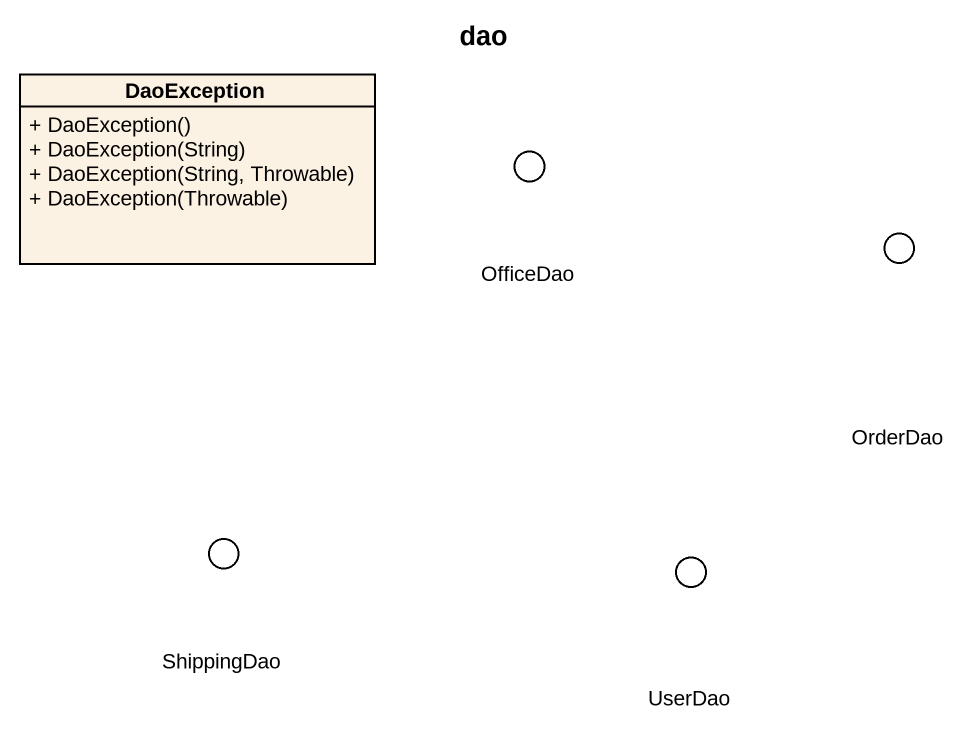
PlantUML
@startuml
title dao
allowmixing
hide circle
hide empty members
skinparam classAttributeIconSize 0
class DaoException {
  + DaoException()
  + DaoException(String)
  + DaoException(String, Throwable)
  + DaoException(Throwable)
}
() OfficeDao <<interface>>
() OrderDao <<interface>>
() ShippingDao <<interface>>
() UserDao <<interface>>
@enduml
